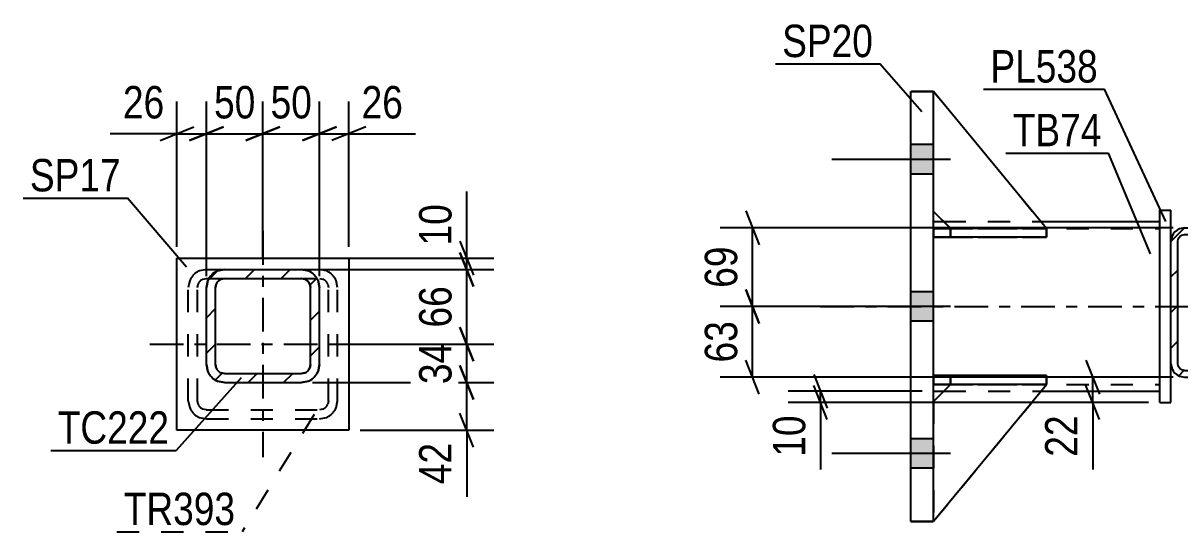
# Model space of a CAD drawing. Header units: millimetres. Extents: x -598 to 243, y -441 to 153.
# Drawn here: x -422.7 to -320.4, y -311.2 to -266.3 of the extents above; entities that cross this region are included whole.
import ezdxf

# ---------------------------------------------------------------- set-up
doc = ezdxf.new("R2010")
doc.units = ezdxf.units.MM
doc.linetypes.add('DXK_LINE_DOT2', pattern=[3.9198, 1.9599, -1.9599])
doc.linetypes.add('DXK_LINE_DOT3', pattern=[5.9187, 2.979, -0.9799, 0.9799, -0.9799])
doc.styles.add('Arial Narrow', font='ARIALN.TTF', dxfattribs={"height": 0.2})

# ---------------------------------------------------------------- blocks, each defined once
blk = doc.blocks.new('Part-318889849-5637 - 5614')
at = {"linetype": 'Continuous'}
h = blk.add_hatch(dxfattribs=at)
h.set_pattern_fill('', scale=0.7, style=0, pattern_type=0)
h.set_pattern_definition([(45, (-405.4674, -288.1655), (-1.57154, 1.57154), [])])
h.paths.add_polyline_path([(-404.86, -288.04), (-405.47, -288.17), (-405.99, -288.51), (-406.33, -289.03), (-406.46, -289.64), (-406.46, -296.44), (-406.33, -297.06), (-405.99, -297.58), (-405.47, -297.92), (-404.86, -298.04), (-398.06, -298.04), (-397.44, -297.92), (-396.92, -297.58), (-396.58, -297.06), (-396.46, -296.44), (-396.46, -289.64), (-396.58, -289.03), (-396.92, -288.51), (-397.44, -288.17), (-398.06, -288.04)])
h.paths.add_polyline_path([(-398.06, -288.84), (-397.75, -288.9), (-397.49, -289.08), (-397.32, -289.34), (-397.26, -289.64), (-397.26, -296.44), (-397.32, -296.75), (-397.49, -297.01), (-397.75, -297.18), (-398.06, -297.24), (-404.86, -297.24), (-405.16, -297.18), (-405.42, -297.01), (-405.59, -296.75), (-405.66, -296.44), (-405.66, -289.64), (-405.59, -289.34), (-405.42, -289.08), (-405.16, -288.9), (-404.86, -288.84)])
at = {"color": 7, "linetype": 'DXK_LINE_DOT2'}
for p, q in [((-405.47, -288.17), (-404.86, -288.04)), ((-404.86, -288.04), (-398.06, -288.04)), ((-398.06, -288.04), (-397.44, -288.17)), ((-406.46, -289.64), (-406.33, -289.03)), ((-405.59, -289.34), (-405.66, -289.64)), ((-404.86, -288.84), (-405.16, -288.9)), ((-404.86, -288.84), (-398.06, -288.84)), ((-397.75, -288.9), (-398.06, -288.84)), ((-397.26, -289.64), (-397.32, -289.34)), ((-396.58, -289.03), (-396.46, -289.64)), ((-406.46, -296.44), (-406.46, -289.64)), ((-405.66, -296.44), (-405.66, -289.64)), ((-397.26, -296.44), (-397.26, -289.64)), ((-396.46, -296.44), (-396.46, -289.64)), ((-406.33, -297.06), (-406.46, -296.44)), ((-405.66, -296.44), (-405.59, -296.75)), ((-397.32, -296.75), (-397.26, -296.44)), ((-396.46, -296.44), (-396.58, -297.06)), ((-405.16, -297.18), (-404.86, -297.24)), ((-404.86, -297.24), (-398.06, -297.24)), ((-398.06, -297.24), (-397.75, -297.18)), ((-404.86, -298.04), (-405.47, -297.92)), ((-404.86, -298.04), (-398.06, -298.04)), ((-397.44, -297.92), (-398.06, -298.04))]:
    blk.add_line(p, q, dxfattribs=at)
at = {"color": 2, "linetype": 'Continuous'}
for p, q in [((-404.86, -288.04), (-405.47, -288.17)), ((-404.86, -288.04), (-398.06, -288.04)), ((-397.44, -288.17), (-398.06, -288.04)), ((-406.33, -289.03), (-406.46, -289.64)), ((-405.66, -289.64), (-405.59, -289.34)), ((-405.16, -288.9), (-404.86, -288.84)), ((-404.86, -288.84), (-398.06, -288.84)), ((-398.06, -288.84), (-397.75, -288.9)), ((-397.32, -289.34), (-397.26, -289.64)), ((-396.46, -289.64), (-396.58, -289.03)), ((-406.46, -296.44), (-406.46, -289.64)), ((-405.66, -296.44), (-405.66, -289.64)), ((-397.26, -296.44), (-397.26, -289.64)), ((-396.46, -296.44), (-396.46, -289.64)), ((-406.46, -296.44), (-406.33, -297.06)), ((-405.59, -296.75), (-405.66, -296.44)), ((-397.26, -296.44), (-397.32, -296.75)), ((-396.58, -297.06), (-396.46, -296.44)), ((-404.86, -297.24), (-405.16, -297.18)), ((-404.86, -297.24), (-398.06, -297.24)), ((-397.75, -297.18), (-398.06, -297.24)), ((-405.47, -297.92), (-404.86, -298.04)), ((-404.86, -298.04), (-398.06, -298.04)), ((-398.06, -298.04), (-397.44, -297.92))]:
    blk.add_line(p, q, dxfattribs=at)
at = {"color": 7, "linetype": 'DXK_LINE_DOT3'}
blk.add_line((-401.46, -293.04), (-401.46, -293.04), dxfattribs=at)
at = {"color": 7, "linetype": 'DXK_LINE_DOT2'}
for centre, radius, start, end in [((-404.86, -289.64), 1.6, 112.5, 157.5), ((-398.06, -289.64), 1.6, 22.5, 67.5), ((-404.86, -289.64), 0.8, 112.5, 157.5), ((-398.06, -289.64), 0.8, 22.5, 67.5), ((-404.86, -296.44), 1.6, 202.5, 247.5), ((-404.86, -296.44), 0.8, 202.5, 247.5), ((-398.06, -296.44), 0.8, 292.5, 337.5), ((-398.06, -296.44), 1.6, 292.5, 337.5)]:
    blk.add_arc(centre, radius, start, end, dxfattribs=at)
at = {"color": 2, "linetype": 'Continuous'}
for centre, radius, start, end in [((-404.86, -289.64), 1.6, 112.5, 157.5), ((-398.06, -289.64), 1.6, 22.5, 67.5), ((-404.86, -289.64), 0.8, 112.5, 157.5), ((-398.06, -289.64), 0.8, 22.5, 67.5), ((-404.86, -296.44), 1.6, 202.5, 247.5), ((-404.86, -296.44), 0.8, 202.5, 247.5), ((-398.06, -296.44), 0.8, 292.5, 337.5), ((-398.06, -296.44), 1.6, 292.5, 337.5)]:
    blk.add_arc(centre, radius, start, end, dxfattribs=at)
blk = doc.blocks.new('Part-318889849-5674 - 5614')
at = {"color": 2, "linetype": 'Continuous'}
for p, q in [((-409.06, -302.24), (-409.06, -287.04)), ((-409.06, -287.04), (-393.86, -287.04)), ((-393.86, -287.04), (-393.86, -302.24)), ((-393.86, -302.24), (-409.06, -302.24))]:
    blk.add_line(p, q, dxfattribs=at)
blk = doc.blocks.new('Part-318889849-5642 - 5614')
at = {"color": 7, "linetype": 'DXK_LINE_DOT3'}
for p, q in [((-401.46, -284.64), (-401.46, -304.64)), ((-411.46, -294.64), (-391.46, -294.64))]:
    blk.add_line(p, q, dxfattribs=at)
at = {"color": 7, "linetype": 'DXK_LINE_DOT2'}
for p, q in [((-406.46, -288.04), (-407.07, -288.17)), ((-406.46, -288.04), (-396.46, -288.04)), ((-395.84, -288.17), (-396.46, -288.04)), ((-407.93, -289.03), (-408.06, -289.64)), ((-407.26, -289.64), (-407.19, -289.34)), ((-406.76, -288.9), (-406.46, -288.84)), ((-406.46, -288.84), (-396.46, -288.84)), ((-396.46, -288.84), (-396.15, -288.9)), ((-395.72, -289.34), (-395.66, -289.64)), ((-394.86, -289.64), (-394.98, -289.03)), ((-408.06, -299.64), (-408.06, -289.64)), ((-407.26, -299.64), (-407.26, -289.64)), ((-395.66, -299.64), (-395.66, -289.64)), ((-394.86, -299.64), (-394.86, -289.64)), ((-408.06, -299.64), (-407.93, -300.26)), ((-407.19, -299.95), (-407.26, -299.64)), ((-395.66, -299.64), (-395.72, -299.95)), ((-394.98, -300.26), (-394.86, -299.64)), ((-406.46, -300.44), (-406.76, -300.38)), ((-406.46, -300.44), (-396.46, -300.44)), ((-396.15, -300.38), (-396.46, -300.44)), ((-407.07, -301.12), (-406.46, -301.24)), ((-406.46, -301.24), (-396.46, -301.24)), ((-396.46, -301.24), (-395.84, -301.12))]:
    blk.add_line(p, q, dxfattribs=at)
for centre, radius, start, end in [((-406.46, -289.64), 1.6, 112.5, 157.5), ((-396.46, -289.64), 1.6, 22.5, 67.5), ((-406.46, -289.64), 0.8, 112.5, 157.5), ((-396.46, -289.64), 0.8, 22.5, 67.5), ((-406.46, -299.64), 1.6, 202.5, 247.5), ((-406.46, -299.64), 0.8, 202.5, 247.5), ((-396.46, -299.64), 0.8, 292.5, 337.5), ((-396.46, -299.64), 1.6, 292.5, 337.5)]:
    blk.add_arc(centre, radius, start, end, dxfattribs=at)
blk = doc.blocks.new('Bolt-318889849-5981 - 5946')
at = {"linetype": 'Continuous'}
for points in [[(-342.14, -279.61), (-342.14, -277.01), (-344.14, -277.01), (-344.14, -279.61)], [(-342.14, -279.61), (-342.14, -277.01), (-344.14, -277.01), (-344.14, -279.61)], [(-342.14, -279.61), (-342.14, -277.01), (-344.14, -277.01), (-344.14, -279.61)], [(-342.14, -292.61), (-342.14, -290.01), (-344.14, -290.01), (-344.14, -292.61)], [(-342.14, -292.61), (-342.14, -290.01), (-344.14, -290.01), (-344.14, -292.61)], [(-342.14, -305.61), (-342.14, -303.01), (-344.14, -303.01), (-344.14, -305.61)], [(-342.14, -305.61), (-342.14, -303.01), (-344.14, -303.01), (-344.14, -305.61)], [(-342.14, -305.61), (-342.14, -303.01), (-344.14, -303.01), (-344.14, -305.61)]]:
    blk.add_hatch(color=1, dxfattribs=at).paths.add_polyline_path(points)
at = {"color": 1, "linetype": 'Continuous'}
for p, q in [((-342.14, -277.01), (-344.14, -277.01)), ((-342.14, -277.01), (-344.14, -277.01)), ((-342.14, -277.01), (-344.14, -277.01)), ((-340.64, -278.31), (-351.14, -278.31)), ((-340.64, -278.31), (-351.14, -278.31)), ((-340.64, -278.31), (-351.14, -278.31)), ((-342.14, -279.61), (-344.14, -279.61)), ((-342.14, -279.61), (-344.14, -279.61)), ((-342.14, -279.61), (-344.14, -279.61)), ((-342.14, -290.01), (-344.14, -290.01)), ((-342.14, -290.01), (-344.14, -290.01)), ((-340.64, -291.31), (-351.14, -291.31)), ((-340.64, -291.31), (-351.14, -291.31)), ((-342.14, -292.61), (-344.14, -292.61)), ((-342.14, -292.61), (-344.14, -292.61)), ((-342.14, -303.01), (-344.14, -303.01)), ((-342.14, -303.01), (-344.14, -303.01)), ((-342.14, -303.01), (-344.14, -303.01)), ((-340.64, -304.31), (-351.14, -304.31)), ((-340.64, -304.31), (-351.14, -304.31)), ((-340.64, -304.31), (-351.14, -304.31)), ((-342.14, -305.61), (-344.14, -305.61)), ((-342.14, -305.61), (-344.14, -305.61)), ((-342.14, -305.61), (-344.14, -305.61))]:
    blk.add_line(p, q, dxfattribs=at)
blk = doc.blocks.new('Part-318889849-5992 - 5946')
at = {"linetype": 'Continuous'}
h = blk.add_hatch(dxfattribs=at)
h.set_pattern_fill('', scale=0.7, style=0, pattern_type=0)
h.set_pattern_definition([(45, (-319.944, -284.3576), (-1.57154, 1.57154), [])])
h.paths.add_polyline_path([(-309.14, -284.36), (-319.94, -284.36), (-320.4, -284.45), (-320.79, -284.71), (-321.05, -285.1), (-321.14, -285.56), (-321.14, -296.36), (-321.05, -296.82), (-320.79, -297.21), (-320.4, -297.47), (-319.94, -297.56), (-309.14, -297.56), (-308.68, -297.47), (-308.3, -297.21), (-308.04, -296.82), (-307.94, -296.36), (-307.94, -285.56), (-308.04, -285.1), (-308.3, -284.71), (-308.68, -284.45)])
h.paths.add_polyline_path([(-308.59, -285.33), (-308.54, -285.56), (-308.54, -296.36), (-308.59, -296.59), (-308.72, -296.78), (-308.91, -296.91), (-309.14, -296.96), (-319.94, -296.96), (-320.17, -296.91), (-320.37, -296.78), (-320.5, -296.59), (-320.54, -296.36), (-320.54, -285.56), (-320.5, -285.33), (-320.37, -285.13), (-320.17, -285), (-319.94, -284.96), (-309.14, -284.96), (-308.91, -285), (-308.72, -285.13)])
at = {"color": 2, "linetype": 'Continuous'}
for p, q in [((-319.94, -284.36), (-320.4, -284.45)), ((-319.94, -284.36), (-309.14, -284.36)), ((-308.68, -284.45), (-309.14, -284.36)), ((-321.05, -285.1), (-321.14, -285.56)), ((-320.54, -285.56), (-320.5, -285.33)), ((-320.5, -285.33), (-320.37, -285.13)), ((-320.37, -285.13), (-320.17, -285)), ((-320.17, -285), (-319.94, -284.96)), ((-319.94, -284.96), (-309.14, -284.96)), ((-309.14, -284.96), (-308.91, -285)), ((-308.91, -285), (-308.72, -285.13)), ((-308.72, -285.13), (-308.59, -285.33)), ((-308.59, -285.33), (-308.54, -285.56)), ((-307.94, -285.56), (-308.04, -285.1)), ((-321.14, -296.36), (-321.14, -285.56)), ((-320.54, -296.36), (-320.54, -285.56)), ((-308.54, -296.36), (-308.54, -285.56)), ((-307.94, -296.36), (-307.94, -285.56)), ((-321.14, -296.36), (-321.05, -296.82)), ((-320.5, -296.59), (-320.54, -296.36)), ((-320.37, -296.78), (-320.5, -296.59)), ((-308.59, -296.59), (-308.72, -296.78)), ((-308.54, -296.36), (-308.59, -296.59)), ((-308.04, -296.82), (-307.94, -296.36)), ((-320.4, -297.47), (-319.94, -297.56)), ((-320.17, -296.91), (-320.37, -296.78)), ((-319.94, -296.96), (-320.17, -296.91)), ((-319.94, -296.96), (-309.14, -296.96)), ((-319.94, -297.56), (-309.14, -297.56)), ((-308.91, -296.91), (-309.14, -296.96)), ((-309.14, -297.56), (-308.68, -297.47)), ((-308.72, -296.78), (-308.91, -296.91))]:
    blk.add_line(p, q, dxfattribs=at)
for centre, start, end in [((-319.94, -285.56), 112.5, 157.5), ((-309.14, -285.56), 22.5, 67.5), ((-319.94, -296.36), 202.5, 247.5), ((-309.14, -296.36), 292.5, 337.5)]:
    blk.add_arc(centre, 1.2, start, end, dxfattribs=at)
blk = doc.blocks.new('Part-318889849-6079 - 5946')
at = {"color": 2, "linetype": 'Continuous'}
for p, q in [((-344.14, -272.31), (-344.14, -272.31)), ((-344.14, -272.31), (-342.14, -272.31)), ((-344.14, -310.31), (-344.14, -272.31)), ((-342.14, -272.31), (-342.14, -272.31)), ((-342.14, -310.31), (-342.14, -272.31)), ((-342.14, -310.31), (-344.14, -310.31))]:
    blk.add_line(p, q, dxfattribs=at)
at = {"color": 7, "linetype": 'DXK_LINE_DOT2'}
for p, q in [((-342.14, -272.31), (-344.14, -272.31)), ((-344.14, -310.31), (-344.14, -310.31)), ((-344.14, -310.31), (-342.14, -310.31)), ((-342.14, -310.31), (-342.14, -310.31))]:
    blk.add_line(p, q, dxfattribs=at)
blk = doc.blocks.new('Part-318889849-6085 - 5946')
at = {"color": 2, "linetype": 'Continuous'}
for p, q in [((-342.14, -298.2), (-342.14, -297.4)), ((-332.14, -297.4), (-342.14, -297.4)), ((-332.14, -298.2), (-332.14, -297.4)), ((-332.14, -298.2), (-342.14, -298.2)), ((-342.14, -298.2), (-342.14, -298.2))]:
    blk.add_line(p, q, dxfattribs=at)
at = {"color": 7, "linetype": 'DXK_LINE_DOT2'}
for p, q in [((-340.64, -297.4), (-342.14, -297.4)), ((-340.64, -298.2), (-340.64, -297.4)), ((-332.14, -297.4), (-340.64, -297.4)), ((-342.14, -298.2), (-340.64, -298.2)), ((-340.64, -298.2), (-332.14, -298.2))]:
    blk.add_line(p, q, dxfattribs=at)
blk = doc.blocks.new('Part-318889849-6086 - 5946')
at = {"color": 2, "linetype": 'Continuous'}
for p, q in [((-342.14, -285.2), (-342.14, -284.4)), ((-342.14, -284.4), (-333.39, -284.4)), ((-332.14, -284.4), (-332.15, -284.4)), ((-332.14, -285.2), (-332.14, -284.4)), ((-332.14, -285.2), (-342.14, -285.2)), ((-342.14, -285.2), (-342.14, -285.2))]:
    blk.add_line(p, q, dxfattribs=at)
at = {"color": 7, "linetype": 'DXK_LINE_DOT2'}
for p, q in [((-340.64, -284.4), (-342.14, -284.4)), ((-340.64, -285.2), (-340.64, -284.4)), ((-340.64, -284.4), (-332.15, -284.4)), ((-342.14, -285.2), (-340.64, -285.2)), ((-340.64, -285.2), (-332.14, -285.2))]:
    blk.add_line(p, q, dxfattribs=at)
blk = doc.blocks.new('Part-318889849-6087 - 5946')
at = {"color": 7, "linetype": 'DXK_LINE_DOT2'}
for p, q in [((-342.14, -297.4), (-340.64, -297.4)), ((-332.14, -297.4), (-342.14, -297.4)), ((-342.14, -297.4), (-342.14, -297.4)), ((-342.14, -297.4), (-342.14, -298.2)), ((-342.14, -297.4), (-342.14, -298.2)), ((-340.64, -297.4), (-332.14, -297.4)), ((-340.64, -297.4), (-340.64, -298.2)), ((-332.14, -297.4), (-332.14, -298.2)), ((-340.64, -298.2), (-342.14, -298.2)), ((-342.14, -298.2), (-332.14, -298.2)), ((-342.14, -298.2), (-342.14, -298.2)), ((-332.14, -298.2), (-340.64, -298.2))]:
    blk.add_line(p, q, dxfattribs=at)
blk = doc.blocks.new('Part-318889849-6088 - 5946')
at = {"color": 7, "linetype": 'DXK_LINE_DOT2'}
for p, q in [((-342.14, -284.4), (-340.64, -284.4)), ((-332.38, -284.4), (-342.14, -284.4)), ((-342.14, -284.4), (-342.14, -284.4)), ((-342.14, -284.4), (-342.14, -285.2)), ((-342.14, -284.4), (-342.14, -285.2)), ((-340.64, -284.4), (-332.14, -284.4)), ((-340.64, -284.4), (-340.64, -285.2)), ((-332.14, -284.4), (-332.14, -285.2)), ((-340.64, -285.2), (-342.14, -285.2)), ((-342.14, -285.2), (-332.14, -285.2)), ((-342.14, -285.2), (-342.14, -285.2)), ((-332.14, -285.2), (-340.64, -285.2))]:
    blk.add_line(p, q, dxfattribs=at)
blk = doc.blocks.new('Part-318889849-6089 - 5946')
at = {"color": 7, "linetype": 'DXK_LINE_DOT2'}
for p, q in [((-342.14, -282.91), (-342.14, -272.3)), ((-342.14, -272.3), (-332.14, -284.41)), ((-342.14, -272.3), (-332.14, -284.41)), ((-340.64, -284.41), (-342.14, -282.91)), ((-340.64, -284.41), (-342.14, -282.91)), ((-332.14, -284.41), (-340.64, -284.41)), ((-340.64, -284.41), (-340.64, -284.41)), ((-340.64, -284.41), (-332.14, -284.41)), ((-332.14, -284.41), (-332.14, -284.41))]:
    blk.add_line(p, q, dxfattribs=at)
blk = doc.blocks.new('Part-318889849-6090 - 5946')
at = {"color": 2, "linetype": 'Continuous'}
for p, q in [((-342.14, -272.3), (-342.14, -272.3)), ((-342.14, -272.3), (-342.14, -272.31)), ((-332.14, -284.41), (-342.14, -272.3)), ((-340.65, -284.4), (-342.14, -282.91)), ((-333.39, -284.41), (-332.14, -284.41)), ((-332.14, -284.41), (-332.14, -284.41))]:
    blk.add_line(p, q, dxfattribs=at)
at = {"color": 7, "linetype": 'DXK_LINE_DOT2'}
for p, q in [((-342.14, -272.3), (-332.14, -284.41)), ((-342.14, -282.91), (-342.14, -272.31)), ((-340.64, -284.41), (-342.14, -282.91)), ((-340.64, -284.41), (-340.65, -284.4)), ((-332.14, -284.41), (-340.64, -284.41)), ((-340.64, -284.41), (-340.64, -284.41)), ((-340.64, -284.41), (-333.39, -284.41))]:
    blk.add_line(p, q, dxfattribs=at)
blk = doc.blocks.new('Part-318889849-6091 - 5946')
at = {"color": 7, "linetype": 'DXK_LINE_DOT2'}
for p, q in [((-340.64, -298.21), (-342.14, -299.71)), ((-342.14, -310.3), (-332.14, -298.21)), ((-342.14, -299.71), (-340.64, -298.21)), ((-342.14, -310.3), (-332.14, -298.21)), ((-332.14, -298.21), (-340.64, -298.21)), ((-340.64, -298.21), (-340.64, -298.21)), ((-340.64, -298.21), (-332.14, -298.21)), ((-332.14, -298.21), (-332.14, -298.21)), ((-342.14, -299.71), (-342.14, -310.3))]:
    blk.add_line(p, q, dxfattribs=at)
blk = doc.blocks.new('Part-318889849-6092 - 5946')
at = {"color": 2, "linetype": 'Continuous'}
for p, q in [((-340.64, -298.21), (-342.14, -299.71)), ((-342.14, -310.3), (-332.14, -298.21)), ((-332.14, -298.21), (-340.64, -298.21)), ((-340.64, -298.21), (-340.64, -298.21)), ((-332.14, -298.21), (-332.14, -298.21))]:
    blk.add_line(p, q, dxfattribs=at)
at = {"color": 7, "linetype": 'DXK_LINE_DOT2'}
for p, q in [((-342.14, -299.71), (-340.64, -298.21)), ((-342.14, -310.3), (-332.14, -298.21)), ((-340.64, -298.21), (-332.14, -298.21)), ((-342.14, -299.71), (-342.14, -310.3))]:
    blk.add_line(p, q, dxfattribs=at)
blk = doc.blocks.new('Part-318889849-6097 - 5946')
at = {"color": 2, "linetype": 'Continuous'}
for p, q in [((-342.14, -283.81), (-341.25, -283.81)), ((-332.65, -283.81), (-322.14, -283.81)), ((-342.14, -298.81), (-341.24, -298.81)), ((-332.63, -298.81), (-322.14, -298.81))]:
    blk.add_line(p, q, dxfattribs=at)
at = {"color": 7, "linetype": 'DXK_LINE_DOT2'}
for p, q in [((-342.14, -298.81), (-342.14, -283.81)), ((-342.14, -284.41), (-322.14, -284.41)), ((-341.25, -283.81), (-332.65, -283.81)), ((-322.14, -298.81), (-322.14, -283.81)), ((-342.14, -298.21), (-322.14, -298.21)), ((-341.24, -298.81), (-332.63, -298.81))]:
    blk.add_line(p, q, dxfattribs=at)
at = {"color": 7, "linetype": 'DXK_LINE_DOT3'}
blk.add_line((-352.14, -291.31), (-312.14, -291.31), dxfattribs=at)
blk = doc.blocks.new('Part-318889849-6102 - 5946')
at = {"color": 2, "linetype": 'Continuous'}
for p, q in [((-322.14, -299.8), (-322.14, -282.8)), ((-322.14, -282.8), (-321.14, -282.8)), ((-321.14, -285.56), (-321.14, -282.8)), ((-321.14, -299.8), (-321.14, -296.36)), ((-322.14, -299.8), (-321.14, -299.8))]:
    blk.add_line(p, q, dxfattribs=at)
at = {"color": 7, "linetype": 'DXK_LINE_DOT2'}
blk.add_line((-321.14, -296.36), (-321.14, -285.56), dxfattribs=at)
blk = doc.blocks.new('StraightDimension-318889849-5835 - 5614')
at = {"color": 7, "linetype": 'Continuous'}
for p, q in [((-409.06, -286.04), (-409.06, -273.19)), ((-406.46, -288.64), (-406.46, -273.19)), ((-409.06, -276.04), (-414.96, -276.04)), ((-409.06, -276.04), (-414.96, -276.04)), ((-410.56, -276.64), (-407.56, -275.44)), ((-409.06, -276.04), (-406.46, -276.04)), ((-404.96, -275.44), (-407.96, -276.64))]:
    blk.add_line(p, q, dxfattribs=at)
at = {"color": 0}
blk.add_wipeout([(-409.58, -275.29), (-409.58, -271.09), (-414.44, -271.09), (-414.44, -275.29)], dxfattribs=at)
at = {"color": 3, "style": 'Arial Narrow'}
blk.add_text('26', height=2.863, dxfattribs=at).set_placement((-413.84, -274.69))
blk = doc.blocks.new('StraightDimension-318889849-5845 - 5614')
at = {"color": 7, "linetype": 'Continuous'}
for p, q in [((-406.46, -288.64), (-406.46, -273.19)), ((-401.46, -287.04), (-401.46, -273.19)), ((-407.96, -276.64), (-404.96, -275.44)), ((-406.46, -276.04), (-401.46, -276.04)), ((-399.96, -275.44), (-402.96, -276.64))]:
    blk.add_line(p, q, dxfattribs=at)
at = {"color": 0}
blk.add_wipeout([(-401.53, -275.29), (-401.53, -271.09), (-406.38, -271.09), (-406.38, -275.29)], dxfattribs=at)
at = {"color": 3, "style": 'Arial Narrow'}
blk.add_text('50', height=2.863, dxfattribs=at).set_placement((-405.78, -274.69))
blk = doc.blocks.new('StraightDimension-318889849-5859 - 5614')
at = {"color": 7, "linetype": 'Continuous'}
for p, q in [((-401.46, -287.04), (-401.46, -273.19)), ((-396.46, -288.64), (-396.46, -273.19)), ((-402.96, -276.64), (-399.96, -275.44)), ((-401.46, -276.04), (-396.46, -276.04)), ((-394.96, -275.44), (-397.96, -276.64))]:
    blk.add_line(p, q, dxfattribs=at)
at = {"color": 0}
blk.add_wipeout([(-396.53, -275.29), (-396.53, -271.09), (-401.38, -271.09), (-401.38, -275.29)], dxfattribs=at)
at = {"color": 3, "style": 'Arial Narrow'}
blk.add_text('50', height=2.863, dxfattribs=at).set_placement((-400.78, -274.69))
blk = doc.blocks.new('StraightDimension-318889849-5873 - 5614')
at = {"color": 7, "linetype": 'Continuous'}
for p, q in [((-396.46, -288.64), (-396.46, -273.19)), ((-393.86, -286.04), (-393.86, -273.19)), ((-397.96, -276.64), (-394.96, -275.44)), ((-396.46, -276.04), (-393.86, -276.04)), ((-392.36, -275.44), (-395.36, -276.64)), ((-393.86, -276.04), (-387.95, -276.04)), ((-393.86, -276.04), (-387.95, -276.04))]:
    blk.add_line(p, q, dxfattribs=at)
at = {"color": 0}
blk.add_wipeout([(-388.47, -275.29), (-388.47, -271.09), (-393.33, -271.09), (-393.33, -275.29)], dxfattribs=at)
at = {"color": 3, "style": 'Arial Narrow'}
blk.add_text('26', height=2.863, dxfattribs=at).set_placement((-392.73, -274.69))
blk = doc.blocks.new('StraightDimension-318889849-5884 - 5614')
at = {"color": 7, "linetype": 'Continuous'}
for p, q in [((-384.03, -296.54), (-382.83, -299.54)), ((-397.06, -298.04), (-381.03, -298.04)), ((-383.43, -302.24), (-383.43, -298.04)), ((-382.83, -303.74), (-384.03, -300.74)), ((-392.86, -302.24), (-381.03, -302.24)), ((-383.43, -302.24), (-383.43, -308.15)), ((-383.43, -302.24), (-383.43, -308.15))]:
    blk.add_line(p, q, dxfattribs=at)
at = {"color": 0}
blk.add_wipeout([(-384.18, -302.77), (-388.38, -302.77), (-388.38, -307.62), (-384.18, -307.62)], dxfattribs=at)
at = {"color": 3, "style": 'Arial Narrow'}
blk.add_text('42', height=2.863, rotation=90.0002, dxfattribs=at).set_placement((-384.78, -307.02))
blk = doc.blocks.new('StraightDimension-318889849-5894 - 5614')
at = {"color": 7, "linetype": 'Continuous'}
for p, q in [((-384.03, -293.14), (-382.83, -296.14)), ((-395.46, -294.64), (-381.03, -294.64)), ((-383.43, -298.04), (-383.43, -294.64)), ((-382.83, -299.54), (-384.03, -296.54)), ((-397.06, -298.04), (-381.03, -298.04))]:
    blk.add_line(p, q, dxfattribs=at)
at = {"color": 0}
blk.add_wipeout([(-384.18, -293.92), (-388.38, -293.92), (-388.38, -298.77), (-384.18, -298.77)], dxfattribs=at)
at = {"color": 3, "style": 'Arial Narrow'}
blk.add_text('34', height=2.863, rotation=90.0002, dxfattribs=at).set_placement((-384.78, -298.17))
blk = doc.blocks.new('StraightDimension-318889849-5911 - 5614')
at = {"color": 7, "linetype": 'Continuous'}
for p, q in [((-384.03, -286.54), (-382.83, -289.54)), ((-397.06, -288.04), (-381.03, -288.04)), ((-383.43, -294.64), (-383.43, -288.04)), ((-382.83, -296.14), (-384.03, -293.14)), ((-395.46, -294.64), (-381.03, -294.64))]:
    blk.add_line(p, q, dxfattribs=at)
at = {"color": 0}
blk.add_wipeout([(-384.18, -288.92), (-388.38, -288.92), (-388.38, -293.77), (-384.18, -293.77)], dxfattribs=at)
at = {"color": 3, "style": 'Arial Narrow'}
blk.add_text('66', height=2.863, rotation=90.0002, dxfattribs=at).set_placement((-384.78, -293.17))
blk = doc.blocks.new('StraightDimension-318889849-5931 - 5614')
at = {"color": 7, "linetype": 'Continuous'}
for p, q in [((-383.43, -287.04), (-383.43, -281.14)), ((-383.43, -287.04), (-383.43, -281.14)), ((-384.03, -285.54), (-382.83, -288.54)), ((-397.06, -287.04), (-381.03, -287.04)), ((-382.83, -289.54), (-384.03, -286.54)), ((-383.43, -288.04), (-383.43, -287.04)), ((-397.06, -288.04), (-381.03, -288.04))]:
    blk.add_line(p, q, dxfattribs=at)
at = {"color": 0}
blk.add_wipeout([(-384.18, -281.66), (-388.38, -281.66), (-388.38, -286.52), (-384.18, -286.52)], dxfattribs=at)
at = {"color": 3, "style": 'Arial Narrow'}
blk.add_text('10', height=2.863, rotation=90.0002, dxfattribs=at).set_placement((-384.78, -285.92))
blk = doc.blocks.new('StraightDimension-318889849-6193 - 5946')
at = {"color": 7, "linetype": 'Continuous'}
for p, q in [((-358.76, -282.86), (-357.56, -285.86)), ((-320.94, -284.36), (-361.01, -284.36)), ((-358.16, -291.31), (-358.16, -284.36)), ((-357.56, -292.81), (-358.76, -289.81)), ((-345.14, -291.31), (-361.01, -291.31))]:
    blk.add_line(p, q, dxfattribs=at)
at = {"color": 0}
blk.add_wipeout([(-358.91, -285.4), (-363.11, -285.4), (-363.11, -290.26), (-358.91, -290.26)], dxfattribs=at)
at = {"color": 3, "style": 'Arial Narrow'}
blk.add_text('69', height=2.863, rotation=90.0002, dxfattribs=at).set_placement((-359.51, -289.66))
blk = doc.blocks.new('StraightDimension-318889849-6249 - 5946')
at = {"color": 7, "linetype": 'Continuous'}
for p, q in [((-352.74, -297.31), (-351.54, -300.31)), ((-351.54, -301.3), (-352.74, -298.3)), ((-343.14, -298.81), (-354.99, -298.81)), ((-352.14, -299.8), (-352.14, -298.81)), ((-323.14, -299.8), (-354.99, -299.8)), ((-352.14, -299.8), (-352.14, -305.71)), ((-352.14, -299.8), (-352.14, -305.71))]:
    blk.add_line(p, q, dxfattribs=at)
at = {"color": 0}
blk.add_wipeout([(-352.89, -300.33), (-357.09, -300.33), (-357.09, -305.19), (-352.89, -305.19)], dxfattribs=at)
at = {"color": 3, "style": 'Arial Narrow'}
blk.add_text('10', height=2.863, rotation=90.0002, dxfattribs=at).set_placement((-353.49, -304.59))
blk = doc.blocks.new('StraightDimension-318889849-6183 - 5946')
at = {"color": 7, "linetype": 'Continuous'}
for p, q in [((-358.76, -289.81), (-357.56, -292.81)), ((-345.14, -291.31), (-361.01, -291.31)), ((-358.16, -297.56), (-358.16, -291.31)), ((-357.56, -299.06), (-358.76, -296.06)), ((-320.94, -297.56), (-361.01, -297.56))]:
    blk.add_line(p, q, dxfattribs=at)
at = {"color": 0}
blk.add_wipeout([(-358.91, -292), (-363.11, -292), (-363.11, -296.86), (-358.91, -296.86)], dxfattribs=at)
at = {"color": 3, "style": 'Arial Narrow'}
blk.add_text('63', height=2.863, rotation=90.0002, dxfattribs=at).set_placement((-359.51, -296.26))
blk = doc.blocks.new('StraightDimension-318889849-6227 - 5946')
at = {"color": 7, "linetype": 'Continuous'}
for p, q in [((-328.66, -296.06), (-327.46, -299.06)), ((-320.94, -297.56), (-330.91, -297.56)), ((-328.06, -299.8), (-328.06, -297.56)), ((-327.46, -301.3), (-328.66, -298.3)), ((-323.14, -299.8), (-330.91, -299.8)), ((-328.06, -299.8), (-328.06, -305.71)), ((-328.06, -299.8), (-328.06, -305.71))]:
    blk.add_line(p, q, dxfattribs=at)
at = {"color": 0}
blk.add_wipeout([(-328.81, -300.33), (-333.01, -300.33), (-333.01, -305.19), (-328.81, -305.19)], dxfattribs=at)
at = {"color": 3, "style": 'Arial Narrow'}
blk.add_text('22', height=2.863, rotation=90.0002, dxfattribs=at).set_placement((-329.41, -304.59))
blk = doc.blocks.new('Mark-318889849-5633 - 5614')
at = {"color": 30, "linetype": 'Continuous'}
for p in [(-403.39, -297.62), (-420.21, -304.04)]:
    blk.add_line(p, (-409.14, -304.04), dxfattribs=at)
at = {"color": 0}
blk.add_wipeout([(-409.74, -303.44), (-409.74, -300.44), (-419.61, -300.44), (-419.61, -303.44)], dxfattribs=at)
blk.add_wipeout([(-409.74, -303.44), (-409.74, -300.44), (-419.61, -300.44), (-419.61, -303.44)], dxfattribs=at)
at = {"color": 3, "style": 'Arial Narrow'}
blk.add_text('TC222', height=2.863, dxfattribs=at).set_placement((-419.61, -303.44))
blk = doc.blocks.new('Mark-318889849-5670 - 5614')
at = {"color": 30, "linetype": 'Continuous'}
for p in [(-422.67, -281.74), (-408.21, -287.83)]:
    blk.add_line(p, (-413.43, -281.74), dxfattribs=at)
at = {"color": 0}
blk.add_wipeout([(-414.03, -281.14), (-414.03, -278.14), (-422.07, -278.14), (-422.07, -281.14)], dxfattribs=at)
blk.add_wipeout([(-414.03, -281.14), (-414.03, -278.14), (-422.07, -278.14), (-422.07, -281.14)], dxfattribs=at)
at = {"color": 3, "style": 'Arial Narrow'}
blk.add_text('SP17', height=2.863, dxfattribs=at).set_placement((-422.07, -281.14))
blk = doc.blocks.new('Mark-318889849-5638 - 5614')
at = {"color": 30, "linetype": 'DXK_LINE_DOT2'}
for p in [(-396.93, -300.87), (-414.37, -311.23)]:
    blk.add_line(p, (-403.3, -311.23), dxfattribs=at)
at = {"color": 0}
blk.add_wipeout([(-403.9, -310.63), (-403.9, -307.63), (-413.77, -307.63), (-413.77, -310.63)], dxfattribs=at)
blk.add_wipeout([(-403.9, -310.63), (-403.9, -307.63), (-413.77, -307.63), (-413.77, -310.63)], dxfattribs=at)
at = {"color": 3, "style": 'Arial Narrow'}
blk.add_text('TR393', height=2.863, dxfattribs=at).set_placement((-413.77, -310.63))
blk = doc.blocks.new('Mark-318889849-6075 - 5946')
at = {"color": 30, "linetype": 'Continuous'}
for p in [(-356.13, -269.87), (-343.18, -274.12)]:
    blk.add_line(p, (-346.89, -269.87), dxfattribs=at)
at = {"color": 0}
blk.add_wipeout([(-347.49, -269.27), (-347.49, -266.27), (-355.53, -266.27), (-355.53, -269.27)], dxfattribs=at)
blk.add_wipeout([(-347.49, -269.27), (-347.49, -266.27), (-355.53, -266.27), (-355.53, -269.27)], dxfattribs=at)
at = {"color": 3, "style": 'Arial Narrow'}
blk.add_text('SP20', height=2.863, dxfattribs=at).set_placement((-355.53, -269.27))
blk = doc.blocks.new('Mark-318889849-6093 - 5946')
at = {"color": 30, "linetype": 'Continuous'}
for p in [(-335.74, -277.75), (-322.94, -286.67)]:
    blk.add_line(p, (-326.68, -277.75), dxfattribs=at)
at = {"color": 0}
blk.add_wipeout([(-327.28, -277.15), (-327.28, -274.15), (-335.14, -274.15), (-335.14, -277.15)], dxfattribs=at)
blk.add_wipeout([(-327.28, -277.15), (-327.28, -274.15), (-335.14, -274.15), (-335.14, -277.15)], dxfattribs=at)
at = {"color": 3, "style": 'Arial Narrow'}
blk.add_text('TB74', height=2.863, dxfattribs=at).set_placement((-335.14, -277.15))
blk = doc.blocks.new('Mark-318889849-6098 - 5946')
at = {"color": 30, "linetype": 'Continuous'}
for p in [(-337.71, -272.12), (-321.61, -283.79)]:
    blk.add_line(p, (-327.01, -272.12), dxfattribs=at)
at = {"color": 0}
blk.add_wipeout([(-327.61, -271.52), (-327.61, -268.52), (-337.11, -268.52), (-337.11, -271.52)], dxfattribs=at)
blk.add_wipeout([(-327.61, -271.52), (-327.61, -268.52), (-337.11, -268.52), (-337.11, -271.52)], dxfattribs=at)
at = {"color": 3, "style": 'Arial Narrow'}
blk.add_text('PL538', height=2.863, dxfattribs=at).set_placement((-337.11, -271.52))

msp = doc.modelspace()

# ---------------------------------------------------------------- block references
for name in ['Part-318889849-6079 - 5946', 'Part-318889849-6089 - 5946', 'Part-318889849-6090 - 5946', 'Bolt-318889849-5981 - 5946', 'Part-318889849-6102 - 5946', 'Part-318889849-6097 - 5946', 'Part-318889849-6086 - 5946', 'Part-318889849-6088 - 5946', 'Part-318889849-5992 - 5946', 'Part-318889849-5642 - 5614', 'Part-318889849-5674 - 5614', 'Part-318889849-5637 - 5614', 'Part-318889849-6085 - 5946', 'Part-318889849-6087 - 5946', 'Part-318889849-6091 - 5946', 'Part-318889849-6092 - 5946']:
    msp.add_blockref(name, (0, 0))

# ---------------------------------------------------------------- next in the draw order: block references
for name in ['Mark-318889849-6075 - 5946', 'StraightDimension-318889849-5835 - 5614', 'StraightDimension-318889849-6193 - 5946', 'StraightDimension-318889849-5884 - 5614', 'Mark-318889849-5633 - 5614', 'StraightDimension-318889849-6249 - 5946']:
    msp.add_blockref(name, (0, 0))

# ---------------------------------------------------------------- next in the draw order: block references
for name in ['StraightDimension-318889849-5845 - 5614', 'Mark-318889849-6093 - 5946', 'StraightDimension-318889849-6183 - 5946', 'StraightDimension-318889849-5894 - 5614', 'Mark-318889849-5638 - 5614']:
    msp.add_blockref(name, (0, 0))

# ---------------------------------------------------------------- next in the draw order: block references
for name in ['Mark-318889849-6098 - 5946', 'StraightDimension-318889849-5859 - 5614', 'Mark-318889849-5670 - 5614', 'StraightDimension-318889849-6227 - 5946']:
    msp.add_blockref(name, (0, 0))

# ---------------------------------------------------------------- next in the draw order: block references
msp.add_blockref('StraightDimension-318889849-5873 - 5614', (0, 0))

# ---------------------------------------------------------------- next in the draw order: block references
msp.add_blockref('StraightDimension-318889849-5911 - 5614', (0, 0))

# ---------------------------------------------------------------- next in the draw order: block references
msp.add_blockref('StraightDimension-318889849-5931 - 5614', (0, 0))

doc.saveas('drawing.dxf')
